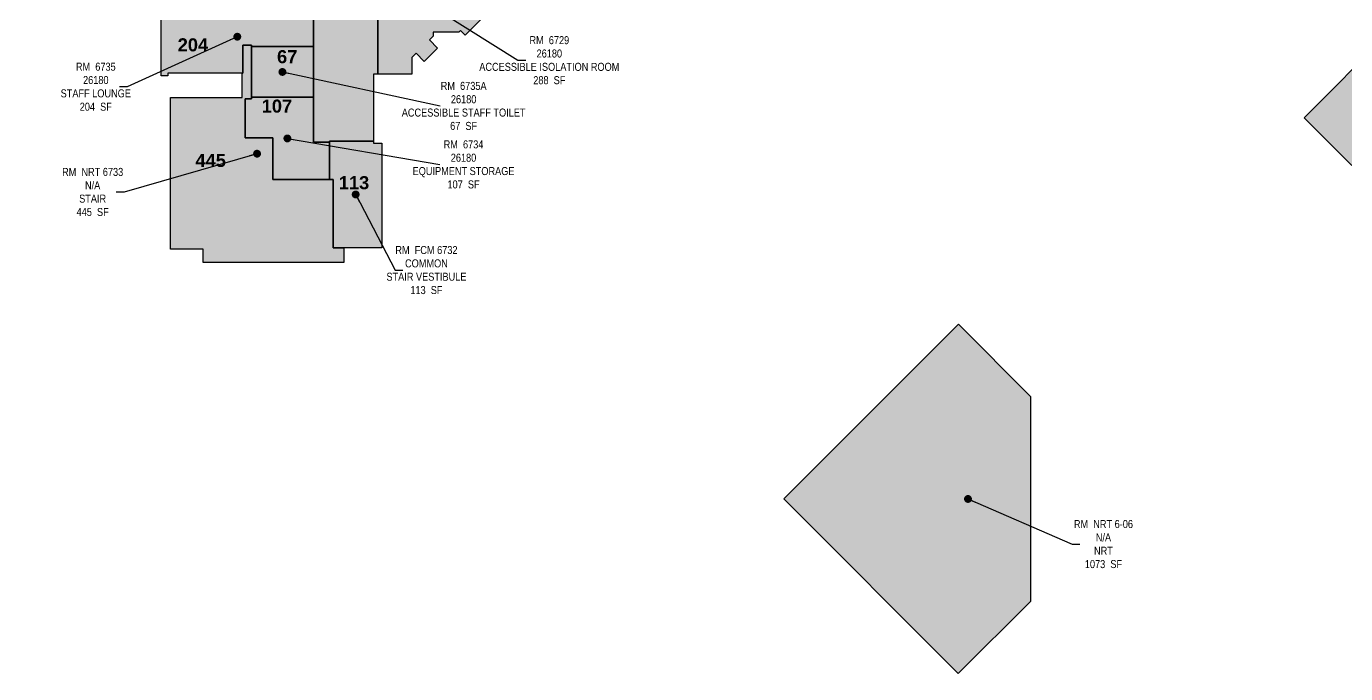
# Model space of a CAD drawing. Header units: inches. Extents: x -415 to 3436, y 1360 to 4575.
# Drawn here: x -277 to 2032, y 1360 to 2492 of the extents above; entities that cross this region are included whole.
import ezdxf

# ---------------------------------------------------------------- set-up
doc = ezdxf.new("R2010")
doc.units = ezdxf.units.IN
doc.header["$LTSCALE"] = 96
doc.header["$MEASUREMENT"] = 0
doc.layers.get('Defpoints').update_dxf_attribs({"color": 31})
for name, color, linetype in [('0-LABEL', 3, 'Continuous'), ('1-NRT', 200, 'Continuous'), ('1-NRT-PTN', 253, 'Continuous'), ('3-FCM', 190, 'Continuous'), ('3-FCM-PTN', 9, 'Continuous'), ('4-OCC', 6, 'Continuous'), ('4-OCC-PTN', 95, 'Continuous')]:
    doc.layers.add(name, color=color, linetype=linetype)
doc.styles.add('AE-101i$0$Arial_B', font='arialbd.ttf', dxfattribs={"height": 9.132806})
doc.styles.add('ArialN', font='ARIALN.TTF')
doc.dimstyles.new('AB-220', dxfattribs={"dimscale": 220, "dimtxt": 0.070312, "dimasz": 0.0625, "dimexe": 0.0625, "dimexo": 0.125, "dimgap": 0.1875, "dimtad": 0, "dimdec": 4, "dimrnd": 0.0625, "dimzin": 0, "dimdsep": 46, "dimlunit": 4, "dimtxsty": 'ArialN', "dimblk": 'ARCHTICK', "dimcen": 0.0625, "dimclrd": 256, "dimclre": 256, "dimclrt": 256, "dimadec": 0, "dimazin": 0, "dimtfac": 1, "dimtdec": 4, "dimtofl": 0, "dimtmove": 2, "dimatfit": 3, "dimldrblk": 'DOT', "dimfxl": 0, "dimfrac": 2, "dimtolj": 1, "dimtzin": 0, "dimlwd": -1, "dimlwe": -1, "dimarcsym": 0})

# ---------------------------------------------------------------- blocks, each defined once
blk = doc.blocks.new('_ArchTick')
at = {"color": 0, "linetype": 'ByBlock', "const_width": 0.15}
blk.add_lwpolyline([(-0.5, -0.5), (0.5, 0.5)], dxfattribs=at)
blk = doc.blocks.new('_Dot')
at = {"lineweight": -2}
blk.add_line((-0.5, 0), (-1, 0), dxfattribs=at)
at = {"const_width": 0.5}
blk.add_lwpolyline([(-0.25, 0, 1), (0.25, 0, 1)], format="xyb", close=True, dxfattribs=at)

msp = doc.modelspace()

# ---------------------------------------------------------------- hatches: boundary and pattern name
at = {"layer": '1-NRT-PTN'}
h = msp.add_hatch(color=256, dxfattribs=at)
h.dxf.hatch_style = 1
h.paths.add_polyline_path([(260, 2224.7), (260, 2105.3), (278.6, 2105.3), (278.6, 2079.7), (32.7, 2079.7), (32.7, 2103.1), (-24.4, 2103.1), (-24.4, 2368.1), (101.1, 2368.1), (101.1, 2410.7), (102.3, 2410.7), (102.3, 2459.8), (117.1, 2459.8), (117.1, 2365.8), (106.3, 2365.8), (106.3, 2297.6), (154.5, 2297.6), (154.5, 2224.7)])
msp.add_hatch(color=256, dxfattribs=at).paths.add_polyline_path([(1354.1, 1971.4), (1480.4, 1845.2), (1480.4, 1486.8), (1354, 1360.4), (1048.5, 1665.9)])
at = {"layer": '3-FCM-PTN'}
h = msp.add_hatch(color=256, dxfattribs=at)
h.dxf.hatch_style = 1
edge = h.paths.add_edge_path()
edge.add_arc((897.1, 3300.6), 566.7, 128.8584, 140.3777)
edge.add_line((460.6, 3662), (458.6, 3659.7))
edge.add_line((458.6, 3659.7), (456.7, 3657.3))
edge.add_line((456.7, 3657.3), (449.1, 3647.8))
edge.add_line((449.1, 3647.8), (440.5, 3636.3))
edge.add_line((440.5, 3636.3), (431.7, 3624))
edge.add_line((431.7, 3624), (423.1, 3611.3))
edge.add_line((423.1, 3611.3), (415.4, 3599.3))
edge.add_line((415.4, 3599.3), (408, 3586.9))
edge.add_line((408, 3586.9), (403.8, 3579.6))
edge.add_line((403.8, 3579.6), (396.6, 3566.4))
edge.add_line((396.6, 3566.4), (401.9, 3563.6))
edge.add_line((401.9, 3563.6), (381.7, 3521.4))
edge.add_line((381.7, 3521.4), (382.8, 3520.9))
edge.add_line((382.8, 3520.9), (377, 3506.8))
edge.add_line((377, 3506.8), (371.6, 3492.5))
edge.add_line((371.6, 3492.5), (366.6, 3478.1))
edge.add_line((366.6, 3478.1), (361.9, 3463.5))
edge.add_line((361.9, 3463.5), (357.7, 3448.9))
edge.add_line((357.7, 3448.9), (357.7, 3448.9))
edge.add_line((357.7, 3448.9), (357.7, 3402.8))
edge.add_line((357.7, 3402.8), (376.8, 3402.8))
edge.add_line((376.8, 3402.8), (376.8, 3324.4))
edge.add_line((376.8, 3324.4), (335.9, 3324.4))
edge.add_line((335.9, 3324.4), (335.6, 3313.2))
edge.add_line((335.6, 3313.2), (335.5, 3301.3))
edge.add_line((335.5, 3301.3), (335.5, 3138.8))
edge.add_line((335.5, 3138.8), (394.7, 3138.8))
edge.add_line((394.7, 3138.8), (523.7, 3267.8))
edge.add_line((523.7, 3267.8), (774.3, 3518.4))
edge.add_line((774.3, 3518.4), (814.7, 3477.9))
edge.add_line((814.7, 3477.9), (866.3, 3477.9))
edge.add_line((866.3, 3477.9), (866.3, 3359.9))
edge.add_line((866.3, 3359.9), (846.2, 3359.9))
edge.add_line((846.2, 3359.9), (846.2, 3359.6))
edge.add_line((846.2, 3359.6), (781.7, 3359.6))
edge.add_line((781.7, 3359.6), (781.7, 3351))
edge.add_line((781.7, 3351), (776.6, 3351))
edge.add_line((776.6, 3351), (745.9, 3320.3))
edge.add_line((745.9, 3320.3), (738.9, 3327.3))
edge.add_line((738.9, 3327.3), (642, 3230))
edge.add_line((642, 3230), (667.5, 3204.6))
edge.add_line((667.5, 3204.6), (634.5, 3171.6))
edge.add_line((634.5, 3171.6), (609.1, 3197.1))
edge.add_line((609.1, 3197.1), (338.1, 2926.4))
edge.add_line((338.1, 2926.4), (338.1, 2409.2))
edge.add_line((338.1, 2409.2), (330.6, 2409.2))
edge.add_line((330.6, 2409.2), (330.6, 2291.7))
edge.add_line((330.6, 2291.7), (253.8, 2291.7))
edge.add_line((253.8, 2291.7), (253.8, 2289.8))
edge.add_line((253.8, 2289.8), (225.7, 2289.8))
edge.add_line((225.7, 2289.8), (225.7, 2542.7))
edge.add_line((225.7, 2542.7), (223.1, 2542.7))
edge.add_line((223.1, 2542.7), (223.1, 2682.4))
edge.add_line((223.1, 2682.4), (187.1, 2682.4))
edge.add_line((187.1, 2682.4), (187.1, 2729))
edge.add_line((187.1, 2729), (223.1, 2729))
edge.add_line((223.1, 2729), (223.1, 3008.4))
edge.add_line((223.1, 3008.4), (187.1, 3008.4))
edge.add_line((187.1, 3008.4), (187.1, 3055))
edge.add_line((187.1, 3055), (223.1, 3055))
edge.add_line((223.1, 3055), (223.1, 3287.4))
edge.add_line((223.1, 3287.4), (224.5, 3287.4))
edge.add_line((224.5, 3287.4), (224.7, 3291.4))
edge.add_line((224.7, 3291.4), (225.9, 3342.4))
edge.add_line((225.9, 3342.4), (225.9, 3345))
edge.add_line((225.9, 3345), (226.4, 3351.1))
edge.add_line((226.4, 3351.1), (226.8, 3354.5))
edge.add_line((226.8, 3354.5), (232.7, 3405.2))
edge.add_line((232.7, 3405.2), (233.2, 3409.3))
edge.add_line((233.2, 3409.3), (232.1, 3409.4))
edge.add_line((232.1, 3409.4), (232.7, 3413.2))
edge.add_line((232.7, 3413.2), (241.5, 3447.2))
edge.add_line((241.5, 3447.2), (251.4, 3486.1))
edge.add_line((251.4, 3486.1), (263.7, 3524.4))
edge.add_line((263.7, 3524.4), (274.2, 3558))
edge.add_line((274.2, 3558), (275.7, 3561.4))
edge.add_line((275.7, 3561.4), (276.7, 3561))
edge.add_line((276.7, 3561), (278.4, 3564.7))
edge.add_line((278.4, 3564.7), (303.1, 3616.8))
edge.add_line((303.1, 3616.8), (332.4, 3666.2))
edge.add_line((332.4, 3666.2), (334.5, 3669.7))
edge.add_line((334.5, 3669.7), (333.6, 3670.3))
edge.add_line((333.6, 3670.3), (335.7, 3673.5))
edge.add_line((335.7, 3673.5), (357.6, 3701))
edge.add_line((357.6, 3701), (382.5, 3732.6))
edge.add_line((382.5, 3732.6), (382.5, 3732.6))
edge.add_line((382.5, 3732.6), (384.7, 3735.2))
edge.add_line((384.7, 3735.2), (409.2, 3762.5))
edge.add_line((409.2, 3762.5), (432.5, 3788.9))
edge.add_line((432.5, 3788.9), (435.3, 3791.5))
edge.add_line((435.3, 3791.5), (436, 3790.7))
edge.add_line((436, 3790.7), (439.1, 3793.4))
edge.add_line((439.1, 3793.4), (477.8, 3826.6))
edge.add_line((477.8, 3826.6), (482.7, 3830.9))
edge.add_line((482.7, 3830.9), (488.1, 3834.6))
edge.add_line((488.1, 3834.6), (533.1, 3866.6))
edge.add_line((533.1, 3866.6), (566.8, 3885.7))
edge.add_arc((866.2, 3356.6), 607.9, 115.7328, 119.5031, ccw=False)
edge.add_arc((1453.2, 2159.6), 1941, 115.9929, 116.0015, ccw=False)
edge.add_line((602.5, 3904.3), (651.6, 3803.3))
edge.add_line((651.6, 3803.3), (649.4, 3802.3))
edge.add_line((649.4, 3802.3), (639.7, 3797.4))
edge.add_line((639.7, 3797.4), (630.1, 3792.3))
edge.add_line((630.1, 3792.3), (620.6, 3787))
edge.add_line((620.6, 3787), (615.3, 3792.3))
edge.add_line((615.3, 3792.3), (609.3, 3788.8))
edge.add_line((609.3, 3788.8), (603.7, 3785.5))
edge.add_line((603.7, 3785.5), (591.3, 3777.8))
edge.add_line((591.3, 3777.8), (579.1, 3769.8))
edge.add_line((579.1, 3769.8), (567.2, 3761.5))
edge.add_line((567.2, 3761.5), (544, 3743.9))
edge.add_line((544, 3743.9), (541.5, 3742))
edge.add_line((541.5, 3742), (541.6, 3741.9))
edge.add_line((541.6, 3741.9), (541.6, 3741.9))
h = msp.add_hatch(color=256, dxfattribs=at)
h.dxf.hatch_style = 1
h.paths.add_polyline_path([(345.3, 2105.3), (260, 2105.3), (260, 2224.7), (253.8, 2224.7), (253.8, 2291.7), (330.6, 2291.7), (330.6, 2288.5), (345.3, 2288.5)])
at = {"layer": '4-OCC-PTN'}
h = msp.add_hatch(color=215, dxfattribs=at)
h.dxf.hatch_style = 1
h.paths.add_polyline_path([(338.1, 2510.5), (338.1, 2601.6), (425, 2601.6), (425, 2675.4), (561.8, 2675.4), (561.8, 2659.3), (594.3, 2659.3), (594.3, 2604.6), (583, 2604.6), (583, 2601.1), (546.6, 2601.1), (546.6, 2583), (563.6, 2565.9), (520.7, 2523), (528.8, 2514.9), (491, 2477.1), (482.9, 2485.2), (480.2, 2482.5), (435.1, 2482.5), (435.1, 2475.3), (428.5, 2468.8), (442.6, 2454.6), (419.3, 2431.3), (405.2, 2445.4), (398.1, 2438.3), (398.1, 2409.1), (338.1, 2409.1)])
msp.add_hatch(color=55, dxfattribs=at).paths.add_polyline_path([(2116.4, 2630.1), (2116.4, 2613.6), (2098.4, 2613.6), (2098.4, 2565.6), (2104.4, 2565.6), (2104.4, 2478.2), (1958.9, 2332.7), (2042.3, 2249.2), (2056.5, 2263.4), (2073.8, 2246.1), (2059.7, 2231.9), (2087.9, 2203.6), (2084.6, 2200.3), (2152.5, 2132.4), (2155.8, 2135.8), (2185.9, 2105.7), (2202.5, 2122.3), (2223.7, 2101.1), (2207.1, 2084.5), (2258, 2033.6), (2354, 2033.6), (2354, 2050.1), (2362.5, 2050.1), (2362.5, 2319.6), (2336.5, 2319.6), (2336.5, 2487.6), (2308.9, 2515.2), (2337.9, 2544.1), (2337.9, 2610.1), (2317.9, 2610.1), (2317.9, 2630.1), (2163.4, 2630.1), (2163.4, 2612.1), (2187.4, 2612.1), (2187.4, 2560.1), (2149.4, 2560.1), (2149.4, 2612.1), (2163.4, 2612.1), (2163.4, 2630.1)])
h = msp.add_hatch(color=215, dxfattribs=at)
h.dxf.hatch_style = 1
h.paths.add_polyline_path([(225.7, 2542.6), (225.7, 2457.3), (117.1, 2457.3), (117.1, 2459.8), (102.3, 2459.8), (102.3, 2410.7), (-28.8, 2410.7), (-28.8, 2406.1), (-40.7, 2406.1), (-40.7, 2542.6)])
h = msp.add_hatch(color=215, dxfattribs=at)
h.dxf.hatch_style = 1
h.paths.add_polyline_path([(225.7, 2368.4), (117.1, 2368.4), (117.1, 2410.7), (117.1, 2424.3), (117.1, 2457.3), (225.7, 2457.3)])
h = msp.add_hatch(color=215, dxfattribs=at)
h.dxf.hatch_style = 1
h.paths.add_polyline_path([(253.8, 2289.8), (253.8, 2224.7), (154.5, 2224.7), (154.5, 2297.6), (106.3, 2297.6), (106.3, 2365.8), (117.1, 2365.8), (117.1, 2368.4), (225.7, 2368.4), (225.7, 2289.8)])

# ---------------------------------------------------------------- linework, layer by layer
at = {"layer": '1-NRT'}
for points in [[(260, 2224.7), (260, 2105.3), (278.6, 2105.3), (278.6, 2079.7), (32.7, 2079.7), (32.7, 2103.1), (-24.4, 2103.1), (-24.4, 2368.1), (101.1, 2368.1), (101.1, 2410.7), (102.3, 2410.7), (102.3, 2459.8), (117.1, 2459.8), (117.1, 2365.8), (106.3, 2365.8), (106.3, 2297.6), (154.5, 2297.6), (154.5, 2224.7), (260, 2224.7)], [(1354.1, 1971.4), (1480.4, 1845.2), (1480.4, 1486.8), (1354, 1360.4), (1048.5, 1665.9)]]:
    msp.add_lwpolyline(points, close=True, dxfattribs=at)
at = {"layer": '3-FCM'}
msp.add_lwpolyline([(338.1, 2926.4), (338.1, 2409.2), (330.6, 2409.2), (330.6, 2291.7), (253.8, 2291.7), (253.8, 2289.8), (225.7, 2289.8), (225.7, 2542.7)], dxfattribs=at)
msp.add_lwpolyline([(345.3, 2105.3), (260, 2105.3), (260, 2224.7), (253.8, 2224.7), (253.8, 2291.7), (330.6, 2291.7), (330.6, 2288.5), (345.3, 2288.5)], close=True, dxfattribs=at)
at = {"layer": '4-OCC'}
for points in [[(225.7, 2542.6), (225.7, 2457.3), (117.1, 2457.3), (117.1, 2459.8), (102.3, 2459.8), (102.3, 2410.7), (-28.8, 2410.7), (-28.8, 2406.1), (-40.7, 2406.1), (-40.7, 2542.6)], [(225.7, 2368.4), (117.1, 2368.4), (117.1, 2410.7), (117.1, 2424.3), (117.1, 2457.3), (225.7, 2457.3)], [(253.8, 2289.8), (253.8, 2224.7), (154.5, 2224.7), (154.5, 2297.6), (106.3, 2297.6), (106.3, 2365.8), (117.1, 2365.8), (117.1, 2368.4), (225.7, 2368.4), (225.7, 2289.8)]]:
    msp.add_lwpolyline(points, close=True, dxfattribs=at)
for points in [[(528.8, 2514.9), (491, 2477.1), (482.9, 2485.2), (480.2, 2482.5), (435.1, 2482.5), (435.1, 2475.3), (428.5, 2468.8), (442.6, 2454.6), (419.3, 2431.3), (405.2, 2445.4), (398.1, 2438.3), (398.1, 2409.1), (338.1, 2409.1), (338.1, 2510.5)], [(2104.4, 2478.2), (1958.9, 2332.7), (2042.3, 2249.2)]]:
    msp.add_lwpolyline(points, dxfattribs=at)

# ---------------------------------------------------------------- texts
at = {"layer": '0-LABEL', "char_height": 14, "attachment_point": 5, "style": 'ArialN'}
for s, insert in [('RM  6729\\P26180\\PACCESSIBLE ISOLATION ROOM\\P288  SF', (638.4, 2433.3)), ('RM  6735\\P26180\\PSTAFF LOUNGE\\P204  SF', (-155.1, 2386.9)), ('RM  6735A\\P26180\\PACCESSIBLE STAFF TOILET\\P67  SF', (488.5, 2353.3)), ('RM  6734\\P26180\\PEQUIPMENT STORAGE\\P107  SF', (488.3, 2251)), ('RM  NRT 6733\\PN/A\\PSTAIR\\P445  SF', (-160.6, 2202.8)), ('RM  FCM 6732\\PCOMMON\\PSTAIR VESTIBULE\\P113  SF', (423.4, 2066.2)), ('RM  NRT 6-06\\PN/A\\PNRT\\P1073  SF', (1607.9, 1586.9))]:
    msp.add_mtext(s, dxfattribs=dict(at, insert=insert))
at = {"layer": 'Defpoints', "style": 'AE-101i$0$Arial_B'}
for s, p in [('204', (-11.8, 2448.8)), ('67', (162, 2428.1)), ('107', (135.2, 2341.6)), ('445', (19.3, 2246.6)), ('113', (270.1, 2207.7))]:
    msp.add_text(s, height=22.83, dxfattribs=at).set_placement(p)

# ---------------------------------------------------------------- leaders
at = {"layer": '0-LABEL', "annotation_type": 0, "has_hookline": 1}
for points, hookline_direction, text_width in [([(401.8, 2547.3), (583.4, 2433.3), (597.1, 2433.3)], 0, 243.9), ([(92.5, 2474.4), (-100.1, 2386.9), (-113.9, 2386.9)], 1, 121.4), ([(171.4, 2412.8), (447.2, 2353.3)], 0, 216.3), ([(180.1, 2296.5), (447.1, 2251)], 0, 176.1), ([(127.1, 2269.8), (-105.6, 2202.8), (-119.3, 2202.8)], 1, 104.9), ([(299.6, 2198.5), (368.4, 2066.2), (382.1, 2066.2)], 0, 138.3), ([(1370.9, 1665.9), (1552.9, 1586.9), (1566.6, 1586.9)], 0, 101.4)]:
    msp.add_leader(points, dimstyle='AB-220', dxfattribs=dict(at, hookline_direction=hookline_direction, text_width=text_width))

doc.saveas('drawing.dxf')
